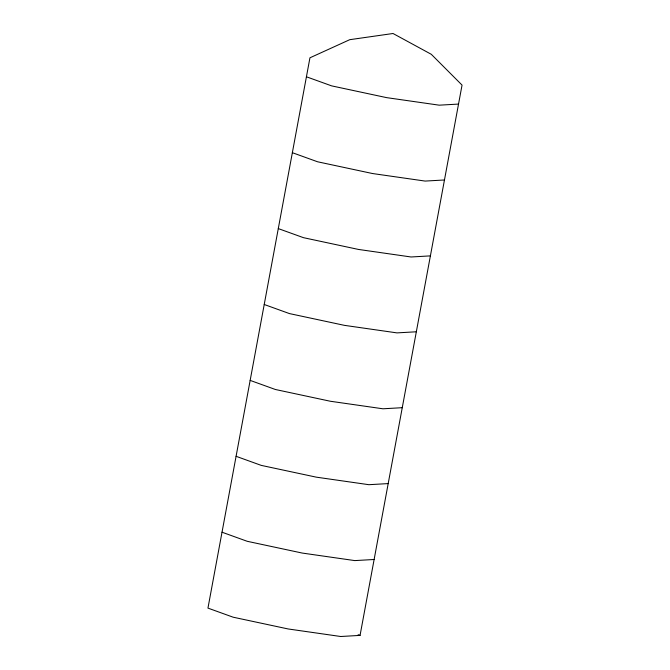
<?xml version="1.0" encoding="UTF-8"?>
<svg xmlns="http://www.w3.org/2000/svg" width="670" height="670" viewBox="0 0 670 670"><rect width="100%" height="100%" fill="white"/><g stroke="black" fill="none" stroke-linecap="round" stroke-linejoin="round"><path stroke-width="1" d="M360.058 635.394L462.049 85.098L431.304 54.312L393.03 33.5L349.757 39.681L309.942 57.804L207.951 608.109L233.168 617.204L288.159 628.962L340.72 636.5L360.058 635.394L358.115 634.699M458.531 104.076L439.202 105.173L386.64 97.636L331.642 85.877L306.425 76.782M444.47 179.979L425.132 181.076L372.57 173.538L317.572 161.78L292.354 152.685M430.4 255.881L411.062 256.978L358.5 249.441L303.502 237.683L278.284 228.587M416.33 331.784L396.992 332.889L344.43 325.352L289.44 313.585L264.223 304.49M402.26 407.687L382.93 408.792L330.369 401.255L275.37 389.488L250.153 380.392M388.198 483.589L368.86 484.695L316.299 477.157L261.3 465.399L236.083 456.304M374.128 559.492L354.79 560.597L302.229 553.06L247.23 541.301L222.013 532.206"/></g></svg>
